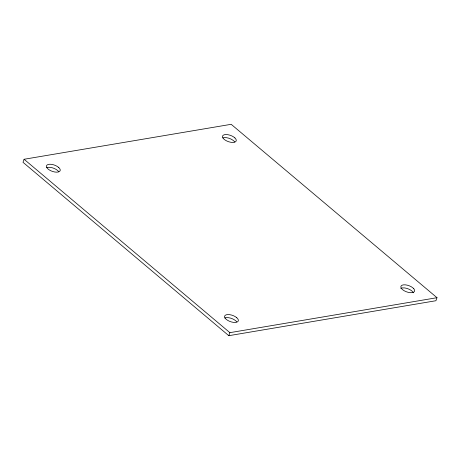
<?xml version="1.0" encoding="UTF-8"?>
<svg xmlns="http://www.w3.org/2000/svg" width="460" height="460" viewBox="0 0 460 460"><rect width="100%" height="100%" fill="white"/><g stroke="black" fill="none" stroke-linecap="round" stroke-linejoin="round"><path stroke-width="0.69" d="M24.081 159.269L23 162.305L228.815 335.691L435.919 300.731L437 297.695L231.184 124.309L24.081 159.269L229.891 332.66L437 297.695M228.815 335.691L229.891 332.66M46.69 167.636A7.262 3.318 19.6 0 1 56.39 169.585L57.69 170.574A7.262 3.318 19.6 0 1 58.621 171.609M222.824 137.908A7.239 3.306 19.6 0 1 232.513 139.938L233.783 140.927A7.239 3.306 19.6 0 1 234.686 141.956M224.75 317.992A7.239 3.306 19.6 0 1 234.381 319.803L235.704 320.781A7.239 3.306 19.6 0 1 236.67 321.81M400.74 288.385A7.239 3.306 19.6 0 1 411.631 290.743L412.706 291.767A7.239 3.306 19.6 0 1 413.367 292.79M236.785 317.745L235.457 316.767A7.239 3.306 19.6 0 0 226.4 314.761A7.239 3.306 19.6 0 0 226.165 319.269L227.493 320.246A7.239 3.306 19.6 0 0 236.549 322.253A7.239 3.306 19.6 0 0 236.785 317.745M58.771 167.543L57.471 166.554A7.262 3.318 19.6 0 0 48.357 164.421A7.262 3.318 19.6 0 0 47.897 168.877L49.197 169.867A7.262 3.318 19.6 0 0 58.311 171.994A7.262 3.318 19.6 0 0 58.771 167.543M234.864 137.891L233.594 136.902A7.239 3.306 19.6 0 0 224.503 134.699A7.239 3.306 19.6 0 0 223.882 139.087L225.158 140.076A7.239 3.306 19.6 0 0 234.249 142.284A7.239 3.306 19.6 0 0 234.864 137.891M413.787 288.736L412.712 287.713A7.239 3.306 19.6 0 0 403.633 284.843A7.239 3.306 19.6 0 0 401.706 288.782L402.782 289.806A7.239 3.306 19.6 0 0 411.861 292.675A7.239 3.306 19.6 0 0 413.787 288.736"/></g></svg>
